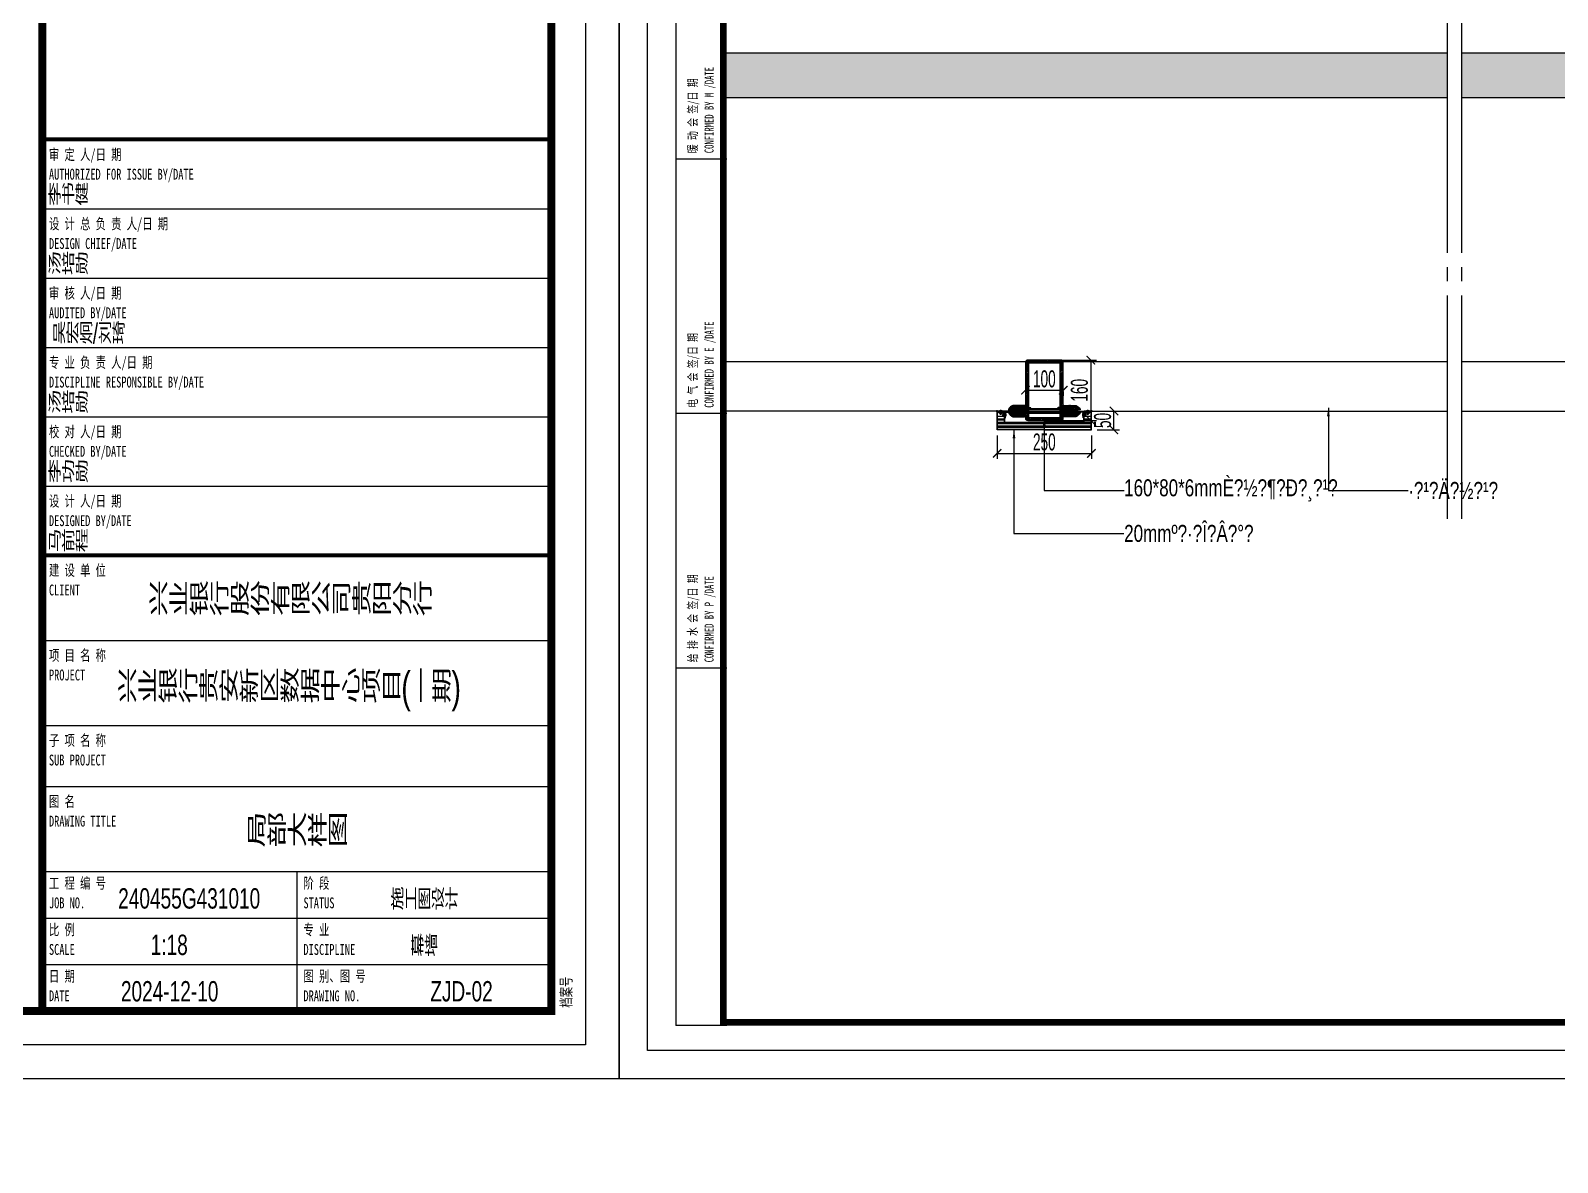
# Model space of a CAD drawing. Extents: x -8792 to 174344, y -43961 to 62816.
# Drawn here: x 15403 to 19452, y -11418 to -8416 of the extents above; entities that cross this region are included whole.
import ezdxf
from ezdxf.enums import TextEntityAlignment as Align
from ezdxf.xclip import XClip

# ---------------------------------------------------------------- set-up
doc = ezdxf.new("R2010")
doc.units = 0
doc.header["$LTSCALE"] = 50
doc.header["$XCLIPFRAME"] = 0
for name, pattern in [('ACAD_ISO10W100', [18, 12, -3, 0, -3]), ('CENTER', [2, 1.25, -0.25, 0.25, -0.25]), ('CENTER2', [28.575, 19.05, -3.175, 3.175, -3.175]), ('CT-Dashdot', [25.4, 12.7, -6.35, 0, -6.35]), ('DASH', [0.35, 0.25, -0.1]), ('DIVIDE', [1.25, 0.5, -0.25, 0, -0.25, 0, -0.25]), ('DOT2', [0.125, 0, -0.125]), ('HIDDEN', [0.375, 0.25, -0.125]), ('JIS_08_15', [17.25, 15, -0.75, 0.75, -0.75])]:
    doc.linetypes.add(name, pattern=pattern)
for name, color, linetype in [('#分隔线', 1, 'JIS_08_15'), ('#填充层', 8, 'Continuous'), ('#文字', 2, 'Continuous'), ('#标注', 1, 'Continuous'), ('#结构边线+内凹外凸边线', 5, 'Continuous'), ('#虚线', 8, 'HIDDEN'), ('#钢材', 34, 'Continuous'), ('#铝板', 2, 'Continuous'), ('2-会议墙身$0$000-灯膜', 4, 'Continuous'), ('2017_11-sheet-L2$0$C-SHET-TTLB', 11, 'Continuous'), ('2017_11-sheet-R$0$C-SHET-TTLB', 11, 'Continuous'), ('6 附件', 6, 'Continuous'), ('8 填充 焊缝', 8, 'Continuous'), ('A-FLOR-OTLN', 4, 'DOT2'), ('C-SHET-SHBD', 11, 'Continuous'), ('C-SHET-TTLB', 11, 'Continuous'), ('PSC-EPDM', 3, 'Continuous'), ('PSC-mem-extrusions', 1, 'Continuous'), ('PSC-membrane', 2, 'Continuous'), ('PSC-system', 2, 'CT-Dashdot'), ('PSC-thinlines', 4, 'Continuous'), ('TC', 251, 'Continuous'), ('TK', 7, 'Continuous'), ('USER', 7, 'Continuous'), ('XC', 3, 'Continuous'), ('中心线', 1, 'CENTER2'), ('其他', 4, 'Continuous'), ('吊顶', 7, 'Continuous'), ('建-填充', 9, 'Continuous'), ('螺栓钉类', 241, 'Continuous'), ('通-图框-文字', 4, 'Continuous'), ('铝板', 2, 'Continuous')]:
    doc.layers.add(name, color=color, linetype=linetype)
doc.styles.add('2017_11-sheet-L2$0$SHEET-ECADI', font='', dxfattribs={"width": 0.7})
doc.styles.add('2017_11-sheet-R$0$SHEET-ECADI', font='', dxfattribs={"width": 0.7})
doc.styles.add('JHZX', font='jrs.shx', dxfattribs={"width": 0.6, "bigfont": 'jhz.shx'})
doc.styles.add('XD-2008', font='xd-hzs.shx', dxfattribs={"width": 0.7, "bigfont": 'xd-hztxt.shx'})
doc.styles.add('XD2008', font='@1romans.shx', dxfattribs={"width": 0.7, "bigfont": '!hztxt.shx'})
doc.styles.add('文字1', font='jrs.shx', dxfattribs={"width": 0.7, "bigfont": 'hztxt.shx'})
doc.styles.get('2017_11-sheet-L2$0$SHEET-ECADI').set_extended_font_data('SimHei')
doc.styles.get('2017_11-sheet-R$0$SHEET-ECADI').set_extended_font_data('SimHei')
doc.dimstyles.new('JZBZ-15', dxfattribs={"dimscale": 15, "dimtxt": 3, "dimasz": 1.5, "dimexe": 1, "dimexo": 1, "dimgap": 0.5, "dimtad": 1, "dimdec": 0, "dimdsep": 46, "dimtxsty": 'JHZX', "dimblk1": 'ARCHTICK', "dimblk2": 'ARCHTICK', "dimsah": 1, "dimcen": 0, "dimclrd": 1, "dimclre": 1, "dimclrt": 2, "dimadec": 3, "dimazin": 2, "dimtfac": 1, "dimtdec": 0, "dimtix": 1, "dimtmove": 0, "dimatfit": 3, "dimfxl": 0, "dimtolj": 1, "dimlwd": -1, "dimlwe": -1, "dimarcsym": 0})
pattern_1 = [(180, (-1554.967, -15401.683), (-9e-16, -9.525), []), (180, (-1558.142, -15398.508), (-9e-16, -9.525), [])]

# ---------------------------------------------------------------- blocks, each defined once
blk = doc.blocks.new('A$Cbd8d7c8c')
at = {"layer": 'A-FLOR-OTLN', "color": 8}
blk.add_lwpolyline([(-22721.2, -15689.9), (-43719.4, -33393.2, 0.413756), (-43991.6, -36561, 0.189672), (122158.2, -126683, 0.414786), (124666, -124719.5), (133885.2, -48361.9, 0.379931), (116453.3, -23207.9, 0.236452)], format="xyb", dxfattribs=at)
at = {"layer": '吊顶', "const_width": 3}
blk.add_lwpolyline([(36525.2, -42886.2, 0.056654), (31389.8, -41079.3), (30859.1, -40957.8, -0.112536), (21289.5, -36343.7, -0.028917), (3039, -19971, 0.413532), (-633.6, -19953.4), (-31397.9, -50352.8, 0.414781), (-31416.3, -54033.3, 0.170492), (123964.3, -129414.7, 0.412564), (126841.2, -127143.2), (136317.5, -48655.6, 1.269195), (87076.8, -54393.3)], format="xyb", dxfattribs=at)
blk = doc.blocks.new('cp')
at = {"layer": 'USER'}
h = blk.add_hatch(color=7, dxfattribs=at)
h.paths.add_polyline_path([(0, 0), (1, 0, 0.414214), (0, 1)])
h.paths.add_polyline_path([(0, 0), (-1, 0, 0.414214), (0, -1)])
at = {"layer": 'USER', "color": 7}
for p, q in [((-2.5, 0), (2.5, 0)), ((0, -2.5), (0, 2.5))]:
    blk.add_line(p, q, dxfattribs=at)
blk.add_circle((0, 0), 1, dxfattribs=at)
blk = doc.blocks.new('*U104')
at = {"layer": '中心线', "color": 1, "linetype": 'CENTER', "ltscale": 2.357948}
blk.add_line((0, -4.9), (0, 19.4), dxfattribs=at)
at = {"layer": '其他', "color": 4, "linetype": 'Continuous'}
for p, q in [((-2.4, 12.5), (-0.4, 12.7)), ((-2.4, 10.9), (2.4, 11.5)), ((-2.4, 9.3), (2.4, 9.9)), ((-2.4, 7.7), (2.4, 8.3)), ((-2.4, 6.1), (2.4, 6.7)), ((-2.4, 4.5), (2.4, 5.1)), ((-2.4, 2.9), (2.4, 3.5)), ((-2.4, 1.3), (2.4, 1.9)), ((-1.9, 0), (1.8, 0.7)), ((-1.8, 12.8), (-0.4, 13.1)), ((-1.8, 12.1), (0, 12.4)), ((-1.8, 11.2), (1.8, 11.9)), ((-1.8, 10.5), (1.8, 11.2)), ((-1.8, 9.6), (1.8, 10.3)), ((-1.8, 8.9), (1.8, 9.6)), ((-1.8, 8), (1.8, 8.7)), ((-1.8, 7.3), (1.8, 8)), ((-1.8, 6.4), (1.8, 7.1)), ((-1.8, 5.7), (1.8, 6.4)), ((-1.8, 4.8), (1.8, 5.5)), ((-1.8, 4.1), (1.8, 4.8)), ((-1.8, 3.2), (1.8, 3.9)), ((-1.8, 2.5), (1.8, 3.2)), ((-1.8, 1.6), (1.8, 2.3)), ((-1.8, 0.9), (1.8, 1.6)), ((0, 0), (2.4, 0.3)), ((0.2, 12.5), (1.8, 12.8)), ((0.3, 13.2), (1.8, 13.5)), ((0.5, 12.9), (2.4, 13.1))]:
    blk.add_line(p, q, dxfattribs=at)
at = {"layer": '螺栓钉类', "linetype": 'Continuous'}
for p, q in [((-4.7, -2.1), (-4.7, 0)), ((-4.7, 0), (-2, 0)), ((-2.4, 12.5), (-1.8, 12.8)), ((-2.4, 12.5), (-1.8, 12.1)), ((-2.4, 10.9), (-1.8, 11.2)), ((-2.4, 10.9), (-1.8, 10.5)), ((-2.4, 9.3), (-1.8, 9.6)), ((-2.4, 9.3), (-1.8, 8.9)), ((-2.4, 7.7), (-1.8, 8)), ((-2.4, 7.7), (-1.8, 7.3)), ((-2.4, 6.1), (-1.8, 6.4)), ((-2.4, 6.1), (-1.8, 5.7)), ((-2.4, 4.5), (-1.8, 4.8)), ((-2.4, 4.5), (-1.8, 4.1)), ((-2.4, 2.9), (-1.8, 3.2)), ((-2.4, 2.9), (-1.8, 2.5)), ((-2.4, 1.3), (-1.8, 1.6)), ((-2.4, 1.3), (-1.8, 0.9)), ((-2, 0), (2.6, 0)), ((-0.3, 19), (-1.8, 17.5)), ((-1.8, 12.8), (-1.8, 17.5)), ((-1.8, 11.2), (-1.8, 12.1)), ((-1.8, 9.6), (-1.8, 10.5)), ((-1.8, 8), (-1.8, 8.9)), ((-1.8, 6.4), (-1.8, 7.3)), ((-1.8, 4.8), (-1.8, 5.7)), ((-1.8, 3.2), (-1.8, 4.1)), ((-1.8, 1.6), (-1.8, 2.5)), ((-1.8, 0.2), (-1.8, 0.9)), ((-0.4, 13.1), (0.3, 19)), ((0, 19), (-0.3, 19)), ((0, 19), (0.3, 19)), ((0.3, 19), (1.8, 17.5)), ((1.8, 13.5), (1.8, 17.5)), ((1.8, 13.5), (2.4, 13.1)), ((1.8, 12.8), (2.4, 13.1)), ((1.8, 11.9), (1.8, 12.8)), ((1.8, 11.9), (2.4, 11.5)), ((1.8, 11.2), (2.4, 11.5)), ((1.8, 10.3), (1.8, 11.2)), ((1.8, 10.3), (2.4, 9.9)), ((1.8, 9.6), (2.4, 9.9)), ((1.8, 8.7), (1.8, 9.6)), ((1.8, 8.7), (2.4, 8.3)), ((1.8, 8), (2.4, 8.3)), ((1.8, 7.1), (1.8, 8)), ((1.8, 7.1), (2.4, 6.7)), ((1.8, 6.4), (2.4, 6.7)), ((1.8, 5.5), (1.8, 6.4)), ((1.8, 5.5), (2.4, 5.1)), ((1.8, 4.8), (2.4, 5.1)), ((1.8, 3.9), (1.8, 4.8)), ((1.8, 3.9), (2.4, 3.5)), ((1.8, 3.2), (2.4, 3.5)), ((1.8, 2.3), (1.8, 3.2)), ((1.8, 2.3), (2.4, 1.9)), ((1.8, 1.6), (2.4, 1.9)), ((1.8, 0.7), (1.8, 1.6)), ((1.8, 0.7), (2.4, 0.3)), ((2.4, 0.2), (2.4, 0.3)), ((2.6, 0), (4.8, 0)), ((-0.4, -3.3), (0.4, -3.3)), ((-0.4, -3.7), (-0.4, -3.3)), ((0.4, -3.7), (0.4, -3.3)), ((4.8, -2.1), (4.8, 0))]:
    blk.add_line(p, q, dxfattribs=at)
for centre, radius, start, end in [((-2, 0.2), 0.2, 270, 0), ((-3.3, 21.9), 4.65, 289.468, 321.5036), ((0, 12.9), 0.447, 154.8491, 46.4937), ((2.6, 0.2), 0.2, 180, 270), ((0, 4.3), 8, 233.5764, 267.134), ((0, 4.3), 8, 272.866, 306.4236)]:
    blk.add_arc(centre, radius, start, end, dxfattribs=at)
blk = doc.blocks.new('*U328')
at = {"layer": '6 附件', "linetype": 'ByBlock'}
for p, q in [((-3.5, 2.5), (-3.5, 3.2)), ((-3.5, 3.2), (3.5, 3.2)), ((3.5, 2.5), (-3.5, 2.5)), ((-1.8, -0.5), (-1.8, 2.5)), ((1.8, -0.5), (1.8, 2.5)), ((3.5, 3.2), (3.5, 2.5)), ((-1.8, -0.5), (1.8, -0.5)), ((-1.6, -4.1), (-1.8, -3.5)), ((1.8, -3.5), (-1.8, -3.5)), ((-0.6, -4.8), (-1.6, -4.1)), ((-0.5, -5), (-0.6, -4.8)), ((0.2, -4.8), (-0.5, -5)), ((1.8, -3.5), (0.2, -4.8))]:
    blk.add_line(p, q, dxfattribs=at)
at = {"layer": '6 附件', "linetype": 'DIVIDE'}
blk.add_line((0, -6.5), (0, 5.5), dxfattribs=at)
at = {"layer": '6 附件', "linetype": 'ByBlock'}
for centre, radius, start, end in [((0, -7.9), 11.6, 72.4408, 107.5592), ((-1.5, -2), 1.54, 102.6804, 257.3196), ((1.5, -2), 1.54, 282.6804, 77.3196)]:
    blk.add_arc(centre, radius, start, end, dxfattribs=at)
blk = doc.blocks.new('*U327')
at = {"layer": '6 附件', "linetype": 'ByBlock'}
for p, q in [((-3.5, 2.5), (-3.5, 3.2)), ((-3.5, 3.2), (3.5, 3.2)), ((3.5, 2.5), (-3.5, 2.5)), ((-1.8, -2), (-1.8, 2.5)), ((1.8, -2), (1.8, 2.5)), ((3.5, 3.2), (3.5, 2.5)), ((-1.8, -2), (1.8, -2)), ((-1.6, -5.6), (-1.8, -5)), ((1.8, -5), (-1.8, -5)), ((-0.6, -6.3), (-1.6, -5.6)), ((-0.5, -6.5), (-0.6, -6.3)), ((0.2, -6.3), (-0.5, -6.5)), ((1.8, -5), (0.2, -6.3))]:
    blk.add_line(p, q, dxfattribs=at)
at = {"layer": '6 附件', "linetype": 'DIVIDE'}
blk.add_line((0, -8), (0, 5.5), dxfattribs=at)
at = {"layer": '6 附件', "linetype": 'ByBlock'}
for centre, radius, start, end in [((0, -7.9), 11.6, 72.4408, 107.5592), ((-1.5, -3.5), 1.54, 102.6804, 257.3196), ((1.5, -3.5), 1.54, 282.6804, 77.3196)]:
    blk.add_arc(centre, radius, start, end, dxfattribs=at)
blk = doc.blocks.new('*U285')
h = blk.add_hatch()
h.set_pattern_fill('ANSI31', color=8, scale=0.25, angle=-90)
h.set_pattern_definition([(315, (-6075.1913, 23836.0536), (0.561266008, 0.561266008), [])])
h.paths.add_polyline_path([(2.5, -6.5), (0, -6.5), (0, -12), (2.5, -12)])
h.paths.add_polyline_path([(2.5, 12), (0, 12), (0, 6.5), (2.5, 6.5)])
at = {"layer": 'PSC-thinlines'}
h = blk.add_hatch(dxfattribs=at)
h.set_pattern_fill('ANSI31', color=8, scale=0.3, angle=-90, style=0)
h.set_pattern_definition([(315, (-6103.9878, 19583.1014), (0.67351921, 0.67351921), [])])
edge = h.paths.add_edge_path()
edge.add_arc((-153.3, -4.2), 1.75, 450, 569.6022)
edge.add_arc((-135.2, 6), 22.5, 209.6211, 248.8732)
edge.add_line((-143.3, -15), (-113, -15))
edge.add_arc((-113, -12), 3, 270, 360)
edge.add_line((-110, -12), (-110, -6.2))
edge.add_line((-110, -6.2), (-115.5, -6.2))
edge.add_line((-115.5, -6.2), (-115.5, -9.8))
edge.add_line((-115.5, -9.8), (-125, -9.8))
edge.add_line((-125, -9.8), (-125, 9.8))
edge.add_line((-125, 9.8), (-115.5, 9.8))
edge.add_line((-115.5, 9.8), (-115.5, 6.2))
edge.add_line((-115.5, 6.2), (-110, 6.2))
edge.add_line((-110, 6.2), (-110, 12))
edge.add_arc((-113, 12), 3, 360, 450)
edge.add_line((-113, 15), (-143.3, 15))
edge.add_arc((-135.2, -6), 22.5, 111.1268, 150.3789)
edge.add_arc((-153.3, 4.2), 1.75, 150.3978, 270)
edge.add_line((-153.3, 2.5), (-151.8, 2.5))
edge.add_arc((-151.8, 7.5), 5, 270, 327.6076)
edge.add_arc((-140, 0), 9, -147.6076, 147.6076, ccw=False)
edge.add_arc((-151.8, -7.5), 5, 392.3924, 450)
edge.add_line((-151.8, -2.5), (-153.3, -2.5))
h = blk.add_hatch(dxfattribs=at)
h.set_pattern_fill('ANSI37', color=8, scale=0.3, angle=-90, style=0)
h.set_pattern_definition([(315, (-20855.2971, 30841.11475), (0.67351921, 0.67351921), []), (45, (-20855.2971, 30841.11475), (-0.67351921, 0.67351921), [])])
edge = h.paths.add_edge_path()
edge.add_arc((-142.7, 0), 6, 0, 360)
at = {"color": 8}
for p, q in [((-125, -4.5), (-125, 4.5)), ((-124.1, 9), (-117.5, 9)), ((-124.1, 0), (-117.5, 0)), ((-117.5, 9), (-117.5, -9)), ((-117.5, 6), (19.5, 6)), ((-117.5, 6), (-116.6, 5.1)), ((-116.6, 6), (-116.6, -6)), ((-116.6, 5.1), (20.4, 5.1)), ((0, 12), (2.5, 12)), ((0, -12), (0, 12)), ((0, 6.5), (2.5, 6.5)), ((2.5, 12), (2.5, -12)), ((2.5, 7.8), (2.5, -7.8)), ((4.2, 10.4), (12.8, 10.4)), ((4.2, 5.2), (12.8, 5.2)), ((14.5, 7.8), (14.5, -7.8)), ((20.4, 5.1), (19.5, 6)), ((19.5, -6), (19.5, 6)), ((20.4, 5.1), (20.4, -5)), ((-124.1, -9), (-117.5, -9)), ((-117.5, -6), (-116.6, -5)), ((-117.5, -6), (19.5, -6)), ((-116.6, -5), (20.4, -5)), ((0, -6.5), (2.5, -6.5)), ((2.5, -12), (0, -12)), ((4.2, -5.2), (12.8, -5.2)), ((12.8, -10.4), (4.2, -10.4)), ((20.4, -5), (19.5, -6))]:
    blk.add_line(p, q, dxfattribs=at)
for centre, radius, start, end in [((-113.9, 4.5), 11.1, 156.1585, 203.8415), ((-113.9, -4.5), 11.1, 156.1585, 203.8415), ((5.3, 7.8), 2.84, 113.643, 246.357), ((11.3, 0), 8.77, 143.7273, 216.2727), ((11.7, 7.8), 2.84, 293.643, 66.357), ((5.7, 0), 8.77, 323.7273, 36.2727), ((5.3, -7.8), 2.84, 113.643, 246.357), ((11.7, -7.8), 2.84, 293.643, 66.357)]:
    blk.add_arc(centre, radius, start, end, dxfattribs=at)
at = {"layer": 'PSC-EPDM', "color": 8}
blk.add_circle((-142.7, 0), 6, dxfattribs=at)
at = {"layer": 'PSC-mem-extrusions', "color": 8, "flags": 128}
blk.add_lwpolyline([(-154.8, -5.1, 0.172964), (-143.3, -15), (-113, -15, 0.414214), (-110, -12), (-110, -6.2), (-115.5, -6.2), (-115.5, -9.8), (-125, -9.8), (-125, 9.8), (-115.5, 9.8), (-115.5, 6.2), (-110, 6.2), (-110, 12, 0.414214), (-113, 15), (-143.3, 15, 0.172964), (-154.8, 5.1, 0.575039), (-153.3, 2.5), (-151.8, 2.5, 0.256792), (-147.6, 4.8, -3.442879), (-147.6, -4.8, 0.256792), (-151.8, -2.5), (-153.3, -2.5, 0.575039)], format="xyb", close=True, dxfattribs=at)
at = {"layer": 'PSC-membrane', "color": 8, "const_width": 0.2, "flags": 128}
blk.add_lwpolyline([(-159.8, 1), (-151.4, 1, 0.291942), (-148.6, 2.7, -4.529211), (-148.6, -2.7, 0.291942), (-151.4, -1), (-159.5, -1)], format="xyb", dxfattribs=at)
at = {"layer": 'PSC-system', "color": 8, "linetype": 'ACAD_ISO10W100'}
blk.add_line((-128, 0), (23.4, 0), dxfattribs=at)
blk = doc.blocks.new('A$C471870d4')
at = {"layer": '建-填充', "ltscale": 10}
h = blk.add_hatch(dxfattribs=at)
h.set_pattern_fill('ANTALB', color=8)
h.set_pattern_definition([(45, (-60, 0), (-3.3676, 3.3676), []), (45, (-57.755, 0), (-3.3676, 3.3676), [])])
h.paths.add_polyline_path([(-42, 8), (-42, 152), (42, 152), (42, 8)])
edge = h.paths.add_edge_path()
edge.add_line((-50, 154), (-50, 6))
edge.add_arc((-44, 6), 6, 180, 270)
edge.add_line((-44, 0), (44, 0))
edge.add_arc((44, 6), 6, 270, 360)
edge.add_line((50, 6), (50, 154))
edge.add_arc((44, 154), 6, 0, 90)
edge.add_line((44, 160), (-44, 160))
edge.add_arc((-44, 154), 6, 90, 180)
at = {"layer": '#钢材', "ltscale": 10}
blk.add_lwpolyline([(-50, 154), (-50, 6, 0.414214), (-44, 0), (44, 0, 0.414214), (50, 6), (50, 154, 0.414214), (44, 160), (-44, 160, 0.414214)], format="xyb", close=True, dxfattribs=at)
blk.add_lwpolyline([(-42, 152), (-42, 8), (42, 8), (42, 152)], close=True, dxfattribs=at)
blk = doc.blocks.new('GRER')
at = {"layer": '#填充层'}
h = blk.add_hatch(dxfattribs=at)
h.set_pattern_fill('钢筋混凝土', color=256, scale=20, style=0)
h.set_pattern_definition([(45, (-9905.527, -219.997), (-35.35534, 35.35534), []), (50, (-9905.53, -220), (143.452, -12.5504), [15, -165]), (355, (-9905.53, -220), (-27.7503, 150.4384), [12, -132]), (100.4514, (-9893.57, -221.04), (115.7019, 137.888), [12.748, -140.2284]), (46.1842, (-9905.53, -180), (213.4482, -33.1038), [22.5, -247.5]), (96.6356, (-9887.74, -182.76), (186.9325, 194.8236), [19.122, -210.3426]), (351.1842, (-9905.53, -180), (186.9324, 194.8237), [18, -198]), (21, (-9885.53, -190), (119.3814, -80.5238), [15, -165]), (326, (-9885.53, -190), (48.663, 145.03), [12, -132]), (71.4514, (-9875.58, -196.71), (168.0445, 64.506), [12.748, -140.2284]), (37.5, (-9905.527, -219.997), (2.43197, 66.57877), [0, -130.4, 0, -134, 0, -132.5]), (7.5, (-9905.53, -220), (52.6139, 78.88234), [0, -76.4, 0, -127.4, 0, -50.5]), (327.5, (-9950.127, -219.997), (106.7645, -4.51097), [0, -50, 0, -156, 0, -207]), (317.5, (-9970.13, -220), (116.6372, 20.021), [0, -65, 0, -103.6, 0, -147])])
h.paths.add_polyline_path([(-350, -220), (-9905.5, -220), (-9905.5, -100), (-350, -100)])
at = {"layer": '8 填充 焊缝'}
h = blk.add_hatch(dxfattribs=at)
h.set_pattern_fill('ANSI38', color=256, scale=0.3, angle=90.0021, style=0)
h.set_pattern_definition([(135.002129, (-26326.9362, -72340.5552), (-0.673494183, -0.673544235), []), (225.002129, (-26326.9362, -72340.5552), (-0.67344413, -2.020582652), [2.38125, -1.42875])])
h.paths.add_polyline_path([(-4822.5, -1052.9), (-4822.5, -1035.7), (-4820.5, -1035.7), (-4820.5, -1052.9)])
h = blk.add_hatch(dxfattribs=at)
h.set_pattern_fill('ANSI38', color=256, scale=0.3, angle=90.0021, style=0)
h.set_pattern_definition([(135.002129, (-26347.1887, -72340.5552), (-0.673494183, -0.673544235), []), (225.002129, (-26347.1887, -72340.5552), (-0.67344413, -2.020582652), [2.38125, -1.42875])])
h.paths.add_polyline_path([(-4718, -1052.9), (-4718, -1035.7), (-4720, -1035.7), (-4720, -1052.9)])
at = {"layer": 'TC', "ltscale": 0.5}
h = blk.add_hatch(dxfattribs=at)
h.set_pattern_fill('ANSI32', color=256, scale=2, angle=135, style=0)
h.set_pattern_definition(pattern_1)
h.paths.add_polyline_path([(-4876, -1099), (-4894, -1099), (-4894, -1063), (-4876, -1063)])
h.paths.add_polyline_path([(-4770, -1081), (-4770, -1099), (-4876, -1099), (-4876, -1081)])
h = blk.add_hatch(dxfattribs=at)
h.set_pattern_fill('ANSI32', color=256, scale=2, angle=135, style=0)
h.set_pattern_definition(pattern_1)
h.paths.add_polyline_path([(-4664, -1099), (-4646, -1099), (-4646, -1063), (-4664, -1063)])
h.paths.add_polyline_path([(-4770, -1081), (-4770, -1099), (-4664, -1099), (-4664, -1081)])
at = {"layer": '#结构边线+内凹外凸边线'}
blk.add_lwpolyline([(-350, -220), (-9905.5, -220), (-9905.5, -100), (-350, -100)], close=True, dxfattribs=at)
at = {"layer": '#铝板'}
for p, q in [((-4895, -1100, 0), (-4895, -1050)), ((-4894, -1099, 0), (-4894, -1051)), ((-4646, -1099, 0), (-4646, -1051)), ((-4645, -1100, 0), (-4645, -1050)), ((-4770, -1100, 0), (-4895, -1100, 0)), ((-4770, -1099, 0), (-4894, -1099, 0)), ((-4770, -1099, 0), (-4646, -1099, 0)), ((-4770, -1100, 0), (-4645, -1100, 0))]:
    blk.add_line(p, q, dxfattribs=at)
at = {"layer": '#铝板', "color": 6}
for p, q in [((-4876, -1051), (-4876, -1050)), ((-4876, -1050), (-4876, -1051)), ((-4664, -1051), (-4664, -1050)), ((-4664, -1050), (-4664, -1051)), ((-4876, -1081, 0), (-4876, -1054.5)), ((-4875, -1080, 0), (-4875, -1053.5)), ((-4665, -1080, 0), (-4665, -1053.5)), ((-4664, -1081, 0), (-4664, -1054.5))]:
    blk.add_line(p, q, dxfattribs=at)
at = {"layer": '#铝板', "color": 6, "elevation": 0}
for points in [[(-4876, -1081), (-4770, -1081)], [(-4875, -1080), (-4770, -1080)], [(-4665, -1080), (-4770, -1080)], [(-4664, -1081), (-4770, -1081)]]:
    blk.add_lwpolyline(points, dxfattribs=at)
at = {"color": 8, "ltscale": 10}
blk.add_lwpolyline([(-350, -919.9), (-9905.5, -919.9)], dxfattribs=at)
at = {"layer": '2-会议墙身$0$000-灯膜'}
for p, q in [((-4865, -1050, 0), (-8384.5, -1050, 0)), ((-4675.1, -1050, 0), (-1029.7, -1050, 0))]:
    blk.add_line(p, q, dxfattribs=at)
at = {"layer": '6 附件'}
for points in [[(-4822.5, -1052.9), (-4822.5, -1035.7), (-4820.5, -1035.7), (-4820.5, -1052.9)], [(-4718, -1052.9), (-4718, -1035.7), (-4720, -1035.7), (-4720, -1052.9)]]:
    blk.add_lwpolyline(points, close=True, dxfattribs=at)
at = {"layer": 'XC'}
for points in [[(-4875, -1067.5, 0.414214), (-4874.5, -1068), (-4873.5, -1068, 0.414213), (-4873, -1067.5), (-4873, -1061), (-4873.3, -1060.5), (-4873, -1060), (-4873, -1053), (-4823, -1053, 0.414214), (-4822.5, -1052.5), (-4822.5, -1036.5, 0.414214), (-4823, -1036), (-4824, -1036, 0.414214), (-4824.5, -1036.5), (-4824.5, -1042), (-4824.2, -1042.5), (-4824.5, -1043), (-4824.5, -1051), (-4884.5, -1051), (-4885, -1051.3), (-4885.5, -1051), (-4891.5, -1051, 0.414214), (-4892, -1051.5), (-4892, -1052.5, 0.414214), (-4891.5, -1053), (-4875, -1053)], [(-4665, -1067.5, -0.414214), (-4665.5, -1068), (-4666.5, -1068, -0.414213), (-4667, -1067.5), (-4667, -1061), (-4666.7, -1060.5), (-4667, -1060), (-4667, -1053), (-4717.5, -1053, -0.414214), (-4718, -1052.5), (-4718, -1036.5, -0.414214), (-4717.5, -1036), (-4716.5, -1036, -0.414214), (-4716, -1036.5), (-4716, -1042), (-4716.3, -1042.5), (-4716, -1043), (-4716, -1051), (-4655.5, -1051), (-4655, -1051.3), (-4654.5, -1051), (-4648.5, -1051, -0.414214), (-4648, -1051.5), (-4648, -1052.5, -0.414214), (-4648.5, -1053), (-4665, -1053)]]:
    blk.add_lwpolyline(points, format="xyb", close=True, dxfattribs=at)
at = {"layer": '铝板'}
for p, q in [((-4876, -1050), (-4895, -1050)), ((-4895, -1050), (-4876, -1050)), ((-4894, -1051), (-4876, -1051)), ((-4876, -1051), (-4894, -1051)), ((-4876, -1051), (-4876, -1050)), ((-4876, -1050), (-4876, -1051)), ((-4664, -1051), (-4664, -1050)), ((-4664, -1050), (-4645, -1050)), ((-4645, -1050), (-4664, -1050)), ((-4664, -1050), (-4664, -1051)), ((-4646, -1051), (-4664, -1051)), ((-4664, -1051), (-4646, -1051))]:
    blk.add_line(p, q, dxfattribs=at)
at = {"layer": '铝板', "color": 6}
for p, q in [((-4891, -1054.5), (-4891, -1053.5)), ((-4891, -1053.5), (-4875, -1053.5)), ((-4875, -1053.5), (-4891, -1053.5)), ((-4891, -1053.5), (-4891, -1054.5)), ((-4876, -1054.5), (-4891, -1054.5)), ((-4891, -1054.5), (-4876, -1054.5)), ((-4649, -1053.5), (-4665, -1053.5)), ((-4665, -1053.5), (-4649, -1053.5)), ((-4664, -1054.5), (-4649, -1054.5)), ((-4649, -1054.5), (-4664, -1054.5)), ((-4649, -1054.5), (-4649, -1053.5)), ((-4649, -1053.5), (-4649, -1054.5))]:
    blk.add_line(p, q, dxfattribs=at)
at = {"ltscale": 10}
for name, p in [('A$C471870d4', (-4770, -1075, 0)), ('*U285', (-4710, -1050, 0))]:
    blk.add_blockref(name, p, dxfattribs=at)
at = {"ltscale": 10, "xscale": -1}
blk.add_blockref('*U285', (-4830, -1050, 0), dxfattribs=at)
at = {"layer": '6 附件'}
blk.add_blockref('*U327', (-4885.2, -1052.5), dxfattribs=at)
at = {"layer": '6 附件', "xscale": -1}
blk.add_blockref('*U327', (-4654.9, -1052.5), dxfattribs=at)
at = {"layer": '6 附件', "rotation": 269.99987127246}
blk.add_blockref('*U328', (-4875.5, -1060.5), dxfattribs=at)
at = {"layer": '6 附件', "xscale": -1, "rotation": 90.0001287275399}
blk.add_blockref('*U328', (-4664.6, -1060.5), dxfattribs=at)
at = {"layer": 'USER', "xscale": -1, "rotation": 270}
blk.add_blockref('cp', (-4895, -1050), dxfattribs=at)
at = {"layer": 'USER', "rotation": 90}
blk.add_blockref('cp', (-4645, -1050), dxfattribs=at)
at = {"layer": '螺栓钉类', "xscale": -1, "rotation": 270}
blk.add_blockref('*U104', (-4824.5, -1042.5, 0), dxfattribs=at)
at = {"layer": '螺栓钉类', "rotation": 90}
blk.add_blockref('*U104', (-4716, -1042.5, 0), dxfattribs=at)
blk = doc.blocks.new('A3文本框')
at = {"layer": 'Defpoints', "ltscale": 500}
blk.add_lwpolyline([(10, -10), (-420, -10), (-420, 297), (10, 297)], close=True, dxfattribs=at)
at = {"layer": 'C-SHET-SHBD', "style": 'XD2008', "width": 0.7}
for tag, height, p in [('子项名称', 4.5, (-37.49, 35.41)), ('图名', 4.5, (-37.49, 24.27)), ('比例', 3, (-56.3, 8.25)), ('MQJD-01', 3, (-13.24, 2.27))]:
    blk.add_attdef(tag, text='', height=height, dxfattribs=at).set_placement(p, align=Align.CENTER)
blk = doc.blocks.new('ASDFDFBBBB')
at = {"layer": '#虚线', "color": 8, "linetype": 'DASH'}
for p, q in [((692.5, -1636.1), (5915, -1636.1)), ((692.5, -1784.1), (5915, -1784.1))]:
    blk.add_line(p, q, dxfattribs=at)
at = {"layer": '#钢材', "ltscale": 10}
for p, q in [((692.5, -1630.1), (5915, -1630.1)), ((692.5, -1790.1), (5915, -1790.1))]:
    blk.add_line(p, q, dxfattribs=at)
blk = doc.blocks.new('_ARCHTICK')
at = {"color": 0, "linetype": 'ByBlock', "const_width": 0.15}
blk.add_lwpolyline([(-0.5, -0.5), (0.5, 0.5)], dxfattribs=at)
blk = doc.blocks.new('*D300')
at = {"layer": '#标注', "color": 1, "ltscale": 10, "transparency": 16777216}
for p, q in [((17966, -9490.1), (17966, -9552.3)), ((18216, -9490.1), (18216, -9552.3)), ((17966, -9537.3), (18216, -9537.3))]:
    blk.add_line(p, q, dxfattribs=at)
at = {"layer": 'Defpoints', "color": 0, "ltscale": 10, "transparency": 16777216}
for p in [(17966, -9475.1, 0), (18216, -9475.1, 0), (18216, -9537.3)]:
    blk.add_point(p, dxfattribs=at)
at = {"layer": '#标注', "color": 1, "ltscale": 10, "transparency": 16777216, "xscale": 22.5, "yscale": 22.5, "zscale": 22.5, "rotation": 180}
blk.add_blockref('_ARCHTICK', (17966, -9537.3), dxfattribs=at)
at = {"layer": '#标注', "color": 1, "ltscale": 10, "transparency": 16777216, "xscale": 22.5, "yscale": 22.5, "zscale": 22.5}
blk.add_blockref('_ARCHTICK', (18216, -9537.3), dxfattribs=at)
at = {"layer": '#标注', "color": 2, "ltscale": 10, "transparency": 16777216, "insert": (18091, -9507.3), "char_height": 45, "attachment_point": 5, "style": 'JHZX'}
blk.add_mtext('\\A1;250', dxfattribs=at)
blk = doc.blocks.new('*D301')
at = {"layer": '#标注', "color": 1, "ltscale": 10, "transparency": 16777216}
for p, q in [((18238.3, -9425.1), (18290.6, -9425.1)), ((18275.6, -9475.1), (18275.6, -9425.1)), ((18231, -9475.1), (18290.6, -9475.1))]:
    blk.add_line(p, q, dxfattribs=at)
at = {"layer": 'Defpoints', "color": 0, "ltscale": 10, "transparency": 16777216}
for p in [(18223.3, -9425.1, 0), (18275.6, -9425.1), (18216, -9475.1, 0)]:
    blk.add_point(p, dxfattribs=at)
at = {"layer": '#标注', "color": 1, "ltscale": 10, "transparency": 16777216, "xscale": 22.5, "yscale": 22.5, "zscale": 22.5}
for p, rotation in [((18275.6, -9425.1), 90), ((18275.6, -9475.1), 270)]:
    blk.add_blockref('_ARCHTICK', p, dxfattribs=dict(at, rotation=rotation))
at = {"layer": '#标注', "color": 2, "ltscale": 10, "transparency": 16777216, "insert": (18245.6, -9450.1), "char_height": 45, "attachment_point": 5, "rotation": 90, "style": 'JHZX'}
blk.add_mtext('\\A1;50', dxfattribs=at)
blk = doc.blocks.new('*D302')
at = {"layer": '#标注', "color": 1, "ltscale": 10, "transparency": 16777216}
for p, q in [((18041, -9370.1), (18141, -9370.1)), ((18041, -9373.2), (18041, -9385.1)), ((18141, -9373.2), (18141, -9385.1))]:
    blk.add_line(p, q, dxfattribs=at)
at = {"layer": 'Defpoints', "color": 0, "ltscale": 10, "transparency": 16777216}
for p in [(18041, -9358.2, 0), (18141, -9358.2, 0), (18141, -9370.1)]:
    blk.add_point(p, dxfattribs=at)
at = {"layer": '#标注', "color": 1, "ltscale": 10, "transparency": 16777216, "xscale": 22.5, "yscale": 22.5, "zscale": 22.5, "rotation": 180}
blk.add_blockref('_ARCHTICK', (18041, -9370.1), dxfattribs=at)
at = {"layer": '#标注', "color": 1, "ltscale": 10, "transparency": 16777216, "xscale": 22.5, "yscale": 22.5, "zscale": 22.5}
blk.add_blockref('_ARCHTICK', (18141, -9370.1), dxfattribs=at)
at = {"layer": '#标注', "color": 2, "ltscale": 10, "transparency": 16777216, "insert": (18091, -9340.1), "char_height": 45, "attachment_point": 5, "style": 'JHZX'}
blk.add_mtext('\\A1;100', dxfattribs=at)
blk = doc.blocks.new('*D303')
at = {"layer": '#标注', "color": 1, "ltscale": 10, "transparency": 16777216}
for p, q in [((18131.6, -9290.1), (18229.1, -9290.1)), ((18214.1, -9290.1), (18214.1, -9450.1)), ((18131.6, -9450.1), (18229.1, -9450.1))]:
    blk.add_line(p, q, dxfattribs=at)
at = {"layer": 'Defpoints', "color": 0, "ltscale": 10, "transparency": 16777216}
for p in [(18116.6, -9290.1, 0), (18116.6, -9450.1, 0), (18214.1, -9450.1)]:
    blk.add_point(p, dxfattribs=at)
at = {"layer": '#标注', "color": 1, "ltscale": 10, "transparency": 16777216, "xscale": 22.5, "yscale": 22.5, "zscale": 22.5}
for p, rotation in [((18214.1, -9290.1), 90), ((18214.1, -9450.1), 270)]:
    blk.add_blockref('_ARCHTICK', p, dxfattribs=dict(at, rotation=rotation))
at = {"layer": '#标注', "color": 2, "ltscale": 10, "transparency": 16777216, "insert": (18184.1, -9370.1), "char_height": 45, "attachment_point": 5, "rotation": 90, "style": 'JHZX'}
blk.add_mtext('\\A1;160', dxfattribs=at)
blk = doc.blocks.new('华东院_土建2018EcadiA3_2021_06-sheet-R', base_point=(415, 5))
at = {"layer": '2017_11-sheet-R$0$C-SHET-TTLB'}
for p, q in [((340.02, 123.16), (415, 123.16)), ((340.02, 112.95), (415, 112.95)), ((340.02, 102.74), (415, 102.74)), ((340.02, 92.53), (415, 92.53)), ((340.02, 82.33), (415, 82.33)), ((340.02, 59.59), (415, 59.59)), ((340.02, 47.07), (415, 47.07)), ((340.02, 38.07), (415, 38.07)), ((340.02, 25.54), (415, 25.54)), ((377.51, 25.54), (377.51, 4.99)), ((340.02, 18.68), (415, 18.68)), ((340.02, 11.85), (415, 11.85))]:
    blk.add_line(p, q, dxfattribs=at)
for points in [[(339.71, 133.41, 0.6, 0.6, 0), (414.71, 133.41, 0.9, 0.9, 0)], [(340.02, 72.12, 0.6, 0.6, 0), (415.02, 72.12, 0.9, 0.9, 0)]]:
    blk.add_lwpolyline(points, format="xyseb", dxfattribs=at)
at = {"layer": '2017_11-sheet-R$0$C-SHET-TTLB', "style": '2017_11-sheet-R$0$SHEET-ECADI', "width": 0.7}
for s, p in [('审 定 人/日 期', (340.98, 130.37)), ('AUTHORIZED FOR ISSUE BY/DATE', (340.98, 127.47)), ('设 计 总 负 责 人/日 期', (340.98, 120.17)), ('DESIGN CHIEF/DATE', (340.98, 117.26)), ('审 核 人/日 期', (340.98, 109.96)), ('AUDITED BY/DATE', (340.98, 107.06)), ('专 业 负 责 人/日 期', (340.98, 99.75)), ('DISCIPLINE RESPONSIBLE BY/DATE', (340.98, 96.85)), ('校 对 人/日 期', (340.98, 89.54)), ('CHECKED BY/DATE', (340.98, 86.64)), ('设 计 人/日 期', (340.98, 79.33)), ('DESIGNED BY/DATE', (340.98, 76.43)), ('建 设 单 位', (340.98, 69.13)), ('CLIENT', (340.98, 66.22)), ('项 目 名 称', (340.98, 56.6)), ('PROJECT', (340.98, 53.7)), ('子 项 名 称', (340.98, 44.07)), ('SUB PROJECT', (340.98, 41.17)), ('图 名', (340.98, 35.07)), ('DRAWING TITLE', (340.98, 32.17)), ('工 程 编 号', (340.98, 23.03)), ('阶 段', (378.47, 23.03)), ('JOB NO.', (340.98, 20.13)), ('STATUS', (378.47, 20.13)), ('比 例', (340.98, 16.18)), ('专 业', (378.47, 16.18)), ('SCALE', (340.98, 13.27)), ('DISCIPLINE', (378.47, 13.27)), ('日 期', (340.98, 9.34)), ('图 别、图 号', (378.47, 9.34)), ('DATE', (340.98, 6.44)), ('DRAWING NO.', (378.47, 6.44))]:
    blk.add_text(s, height=1.6, dxfattribs=at).set_placement(p)
blk.add_text('档案号', height=1.6, rotation=90, dxfattribs=at).set_placement((417.98, 5.49))
blk = doc.blocks.new('华东院_土建2018EcadiA3_2021_06-sheet-L2$0$2014SHEET-L')
at = {"layer": '2017_11-sheet-L2$0$C-SHET-TTLB'}
for p, q in [((0, -45), (-9, -45)), ((0, -90), (-9, -90)), ((0, -135), (-9, -135)), ((0, -180), (-9, -180)), ((0, -225), (-9, -225))]:
    blk.add_line(p, q, dxfattribs=at)
at = {"layer": '2017_11-sheet-L2$0$C-SHET-TTLB', "style": '2017_11-sheet-L2$0$SHEET-ECADI', "width": 0.7}
for s, p in [('CONFIRMED BY A /DATE', (-2.33, -43.96)), ('建 筑 会 签/日 期', (-5.24, -43.96)), ('CONFIRMED BY S /DATE', (-2.33, -88.96)), ('结 构 会 签/日 期', (-5.24, -88.96)), ('CONFIRMED BY M /DATE', (-2.33, -133.96)), ('暖 动 会 签/日 期', (-5.24, -133.96)), ('CONFIRMED BY E /DATE', (-2.33, -178.96)), ('电 气 会 签/日 期', (-5.24, -178.96)), ('给 排 水 会 签/日 期', (-5.24, -223.96)), ('CONFIRMED BY P /DATE', (-2.33, -223.96))]:
    blk.add_text(s, height=1.6, rotation=90, dxfattribs=at).set_placement(p)
blk = doc.blocks.new('华东院_土建2018EcadiA3_2021_06-sheet-L2', base_point=(18.4, 410))
at = {"layer": '2017_11-sheet-L2$0$C-SHET-TTLB'}
blk.add_blockref('华东院_土建2018EcadiA3_2021_06-sheet-L2$0$2014SHEET-L', (19, 410.6), dxfattribs=at)
blk = doc.blocks.new('A$Ce60f285c')
at = {"layer": 'C-SHET-TTLB'}
for p in [(10, 297.6), (19, 9.42)]:
    blk.add_line(p, (10, 9.42), dxfattribs=at)
for points in [[(430, 307), (430, 0), (0, 0), (0, 307)], [(425, 302), (425, 5), (5, 5), (5, 302)]]:
    blk.add_lwpolyline(points, close=True, dxfattribs=at)
at = {"layer": 'C-SHET-TTLB', "const_width": 1.2}
blk.add_lwpolyline([(18.4, 297), (420, 297), (420, 10), (18.4, 10)], close=True, dxfattribs=at)
at = {"layer": 'C-SHET-TTLB'}
blk.add_lwpolyline([(345, 297, 1.2, 1.2, 0), (345, 10.01, 0.9, 0.9, 0)], format="xyseb", dxfattribs=at)
for name, p in [('华东院_土建2018EcadiA3_2021_06-sheet-R', (420, 10)), ('华东院_土建2018EcadiA3_2021_06-sheet-L2', (18.4, 297))]:
    blk.add_blockref(name, p, dxfattribs=at)
at = {"layer": 'C-SHET-SHBD', "style": 'XD2008', "width": 0.7}
for tag, p in [('审定人', (345.74, 128.4)), ('设总', (345.74, 118.19)), ('审核人', (345.74, 107.96)), ('专业负责人', (345.74, 97.75)), ('校对人', (345.74, 87.55)), ('设计人', (345.74, 77.64))]:
    blk.add_attdef(tag, p, '', height=2.8, dxfattribs=at)
for tag, p in [('工程编号', (368.42, 27.05)), ('阶段', (404.41, 27.05)), ('专业', (404.41, 19.69))]:
    blk.add_attdef(tag, text='', height=3.5, dxfattribs=at).set_placement(p, align=Align.MIDDLE_CENTER)
at = {"layer": 'C-SHET-SHBD', "style": 'XD2008', "width": 0.7, "flags": 1}
blk.add_attdef('日期', text='', height=3.5, dxfattribs=at).set_placement((368.42, 13.43), align=Align.MIDDLE_CENTER)
at = {"layer": '通-图框-文字', "style": 'XD-2008', "width": 0.7}
for tag, p in [('建设单位', (383.41, 70.61)), ('项目名称', (383.28, 58.43))]:
    blk.add_attdef(tag, text='', height=5, dxfattribs=at).set_placement(p, align=Align.MIDDLE_CENTER)
blk = doc.blocks.new('A$C6049850a')
at = {"ltscale": 10}
blk.add_blockref('A$Ce60f285c', (0, 0), dxfattribs=at)
at = {"layer": 'C-SHET-SHBD', "ltscale": 10, "style": 'XD2008', "width": 0.7}
for s, p in [('李书健', (348.79, 130.37)), ('汤培勋', (348.79, 120.16)), ('吴宏炯/刘琦', (351.83, 109.95)), ('汤培勋', (348.79, 99.74)), ('李功勋', (348.79, 89.54)), ('马前程', (348.79, 79.33)), ('240455G431010', (366.64, 26.59)), ('施工图设计', (401.26, 26.59)), ('幕墙', (401.26, 19.75)), ('2024-12-10', (363.76, 12.91))]:
    blk.add_text(s, height=3, dxfattribs=at).set_placement(p, align=Align.MIDDLE)
for s, p in [('兴业银行股份有限公司贵阳分行', (360.58, 68.34)), ('兴业银行贵安新区数据中心项目(一期)', (355.99, 55.49))]:
    blk.add_text(s, height=4.5, dxfattribs=at).set_placement(p)

msp = doc.modelspace()

# ---------------------------------------------------------------- linework, layer by layer
at = {"layer": '#分隔线'}
for points in [[(19159.05, -8255.905), (19159.05, -9711.375)], [(19197.006, -8255.905), (19197.006, -9711.375)]]:
    msp.add_lwpolyline(points, dxfattribs=at)

# ---------------------------------------------------------------- block references
at = {"ltscale": 10}
ref = msp.add_blockref('A$Cbd8d7c8c', (-20242.468, 78224.561), dxfattribs=at)
XClip(ref).set_block_clipping_path([(33737.5024453482, -58253.8739175466), (58527.5008306247, -28195.842069268)])
ref = msp.add_blockref('A$Cbd8d7c8c', (22321.982, 94074.685), dxfattribs=at)
XClip(ref).set_block_clipping_path([(76291.0063025201, -72283.9918497168), (103268.9259821397, -47877.3086105986)])
at = {"ltscale": 10, "xscale": 15, "yscale": 15, "zscale": 15}
msp.add_blockref('A$C6049850a', (16964.035, -11196.044), dxfattribs=at)
ref = msp.add_blockref('GRER', (22861.041, -8375.091))
XClip(ref).set_block_clipping_path([(-5612.0066281782, -2679.7201561243), (-3701.9913236134, 1634.0470836415)])
ref = msp.add_blockref('GRER', (21199.507, -8375.091))
XClip(ref).set_block_clipping_path([(-2002.5017468249, -2670.9529163587), (939.5273157459, 1634.0470836415)])
at = {"layer": 'TK', "color": 0}
ref = msp.add_blockref('A3文本框', (16784.035, -11016.044), dxfattribs=dict(at, xscale=18, yscale=18, zscale=18))
ref.add_attrib('图名', '局部大样图', dxfattribs={"layer": 'C-SHET-SHBD', "height": 81, "style": 'XD2008', "width": 0.7}).set_placement((16109.227, -10579.198), align=Align.CENTER)
ref.add_attrib('MQJD-01', 'ZJD-02', dxfattribs={"layer": 'C-SHET-SHBD', "height": 54, "style": 'XD2008', "width": 0.7}).set_placement((16545.631, -10990.708), align=Align.CENTER)
ref.add_attrib('比例', '1:18', dxfattribs={"layer": 'C-SHET-SHBD', "height": 54, "style": 'XD2008', "width": 0.7}).set_placement((15770.632, -10867.46), align=Align.CENTER)
at = {"layer": 'TK', "color": 0, "xscale": 15, "yscale": 15, "zscale": 15}
msp.add_blockref('A3文本框', (23264.035, -11046.044), dxfattribs=at)

# ---------------------------------------------------------------- texts
at = {"layer": '#文字', "char_height": 45, "attachment_point": 4, "style": '文字1'}
for s, insert in [('{\\Fjrs,jhz|c134;\\W0.75;160*80*6mmÈ?½?¶?Ð?¸?¹?}', (18302.716, -9635.621)), ('{\\Fjrs,jhz|c134;\\W0.75;·?¹?Ä?½?¹?}', (19055.897, -9635.621)), ('{\\Fjrs,jhz|c134;\\W0.75;20mmº?·?Î?Â?°?}', (18302.716, -9749.836, 0))]:
    msp.add_mtext(s, dxfattribs=dict(at, insert=insert))

# ---------------------------------------------------------------- dimensions: what is measured, and where the dimension line sits
at = {"layer": '#标注', "ltscale": 10}
for base, p1, p2, picture, middle in [((18140.998, -9370.091), (18040.998, -9358.223, 0), (18140.998, -9358.223, 0), '*D302', (18090.998, -9340.091)), ((18215.998, -9537.334), (17965.998, -9475.091, 0), (18215.998, -9475.091, 0), '*D300', (18090.998, -9507.334))]:
    dim = msp.add_linear_dim(base=base, p1=p1, p2=p2, dimstyle='JZBZ-15', dxfattribs=at)
    dim.commit()
    dim.dimension.update_dxf_attribs({"geometry": picture, "text_midpoint": middle})
for base, p1, p2, picture, middle in [((18214.056, -9450.091), (18116.579, -9290.091, 0), (18116.579, -9450.091, 0), '*D303', (18184.056, -9370.091)), ((18275.575, -9425.091), (18215.998, -9475.091, 0), (18223.262, -9425.091, 0), '*D301', (18245.575, -9450.091))]:
    dim = msp.add_linear_dim(base=base, p1=p1, p2=p2, angle=90, dimstyle='JZBZ-15', dxfattribs=at)
    dim.commit()
    dim.dimension.update_dxf_attribs({"geometry": picture, "text_midpoint": middle})

# ---------------------------------------------------------------- leaders
for points in [[(18844.179, -9416.763), (18844.179, -9635.621), (19055.897, -9635.621)], [(18090.998, -9442.091), (18090.998, -9635.621), (18302.716, -9635.621)], [(18010.54, -9475.091, 0), (18010.54, -9749.836, 0), (18301.417, -9749.836, 0)]]:
    msp.add_leader(points, dimstyle='JZBZ-15', override={"dimgap": 0.5, "dimtad": 0}, dxfattribs=at)

# ---------------------------------------------------------------- next in the draw order: block references
at = {"ltscale": 12}
ref = msp.add_blockref('ASDFDFBBBB', (16523.379, -7192.873), dxfattribs=dict(at, xscale=-1))
XClip(ref).set_block_clipping_path([(4357.7572503736, -3823.1708667884), (6968.1443472763, 1342.8291332118)])

# ---------------------------------------------------------------- next in the draw order: block references
at = {"ltscale": 10, "xscale": 18, "yscale": 18, "zscale": 18}
msp.add_blockref('A$C6049850a', (9224.035, -11196.044), dxfattribs=at)

doc.saveas('drawing.dxf')
